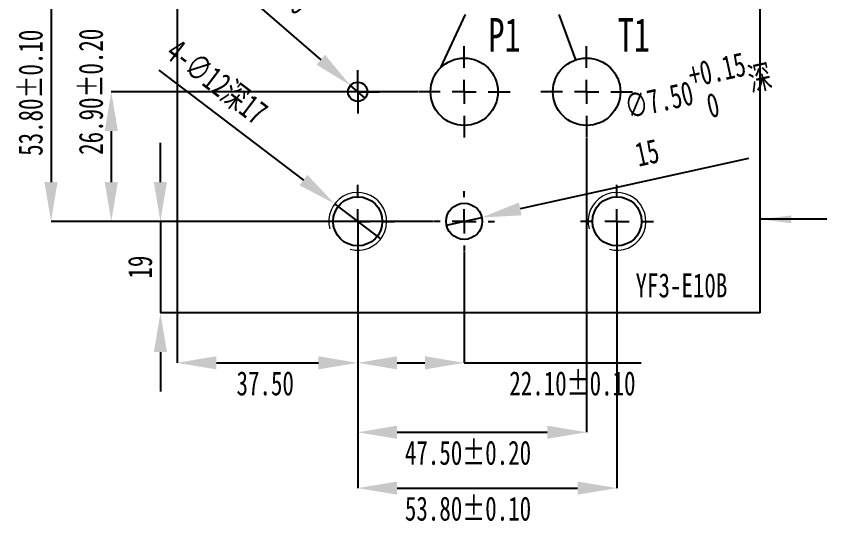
# Model space of a CAD drawing. Header units: millimetres. Extents: x 786 to 1206, y 249 to 546.
# Drawn here: x 917.1 to 1001.2, y 331.3 to 385.8 of the extents above; entities that cross this region are included whole.
import ezdxf

# ---------------------------------------------------------------- set-up
doc = ezdxf.new("R2010")
doc.units = ezdxf.units.MM
doc.layers.add('10', color=7, linetype='Continuous')
doc.styles.add('SLDTEXTSTYLE0', font='TXT', dxfattribs={"width": 0.7})
doc.dimstyles.new('SLDDIMSTYLE1', dxfattribs={"dimtxt": 0.18, "dimasz": 4.08, "dimexe": 0, "dimexo": 0.0625, "dimgap": 0, "dimtad": 0, "dimtih": 1, "dimtoh": 1, "dimdec": 0, "dimrnd": 1e-09, "dimzin": 0, "dimdsep": 46, "dimtxsty": 'Standard', "dimblk1": 'NONE', "dimblk2": 'NONE', "dimsah": 1, "dimcen": 0.09, "dimadec": 0, "dimazin": 0, "dimtfac": 4.08, "dimtdec": 0, "dimtofl": 0, "dimtmove": 0, "dimatfit": 3, "dimldrblk": 'NONE', "dimfxl": 1, "dimfrac": 2, "dimtolj": 1, "dimtzin": 0, "dimarcsym": 0})
doc.dimstyles.new('SLDDIMSTYLE11', dxfattribs={"dimtxt": 3.5, "dimasz": 4.08, "dimexe": 0, "dimexo": 0.0625, "dimgap": 0.875, "dimtad": 2, "dimlfac": 2, "dimrnd": 1e-09, "dimzin": 4, "dimdsep": 46, "dimtxsty": 'SLDTEXTSTYLE0', "dimsah": 1, "dimcen": 0.09, "dimadec": 0, "dimazin": 1, "dimtol": 1, "dimtp": 0.1, "dimtm": 0.1, "dimtfac": 1, "dimtofl": 0, "dimtmove": 0, "dimatfit": 3, "dimfxl": 1, "dimfrac": 2, "dimtolj": 1, "dimtzin": 0, "dimarcsym": 0})
doc.dimstyles.new('SLDDIMSTYLE12', dxfattribs={"dimtxt": 3.5, "dimasz": 4.08, "dimexe": 0, "dimexo": 0.0625, "dimgap": 0.875, "dimtad": 2, "dimlfac": 2, "dimrnd": 1e-09, "dimzin": 12, "dimdsep": 46, "dimtxsty": 'SLDTEXTSTYLE0', "dimblk1": 'NONE', "dimsah": 1, "dimcen": 0, "dimadec": 0, "dimazin": 3, "dimtfac": 1, "dimtmove": 0, "dimatfit": 3, "dimldrblk": 'NONE', "dimfxl": 1, "dimfrac": 2, "dimtolj": 1, "dimtzin": 12, "dimarcsym": 0})
doc.dimstyles.new('SLDDIMSTYLE13', dxfattribs={"dimtxt": 3.5, "dimasz": 4.08, "dimexe": 0, "dimexo": 0.0625, "dimgap": 0.875, "dimtad": 2, "dimlfac": 2, "dimrnd": 1e-09, "dimzin": 4, "dimdsep": 46, "dimtxsty": 'SLDTEXTSTYLE0', "dimblk1": 'NONE', "dimsah": 1, "dimcen": 0, "dimadec": 0, "dimazin": 1, "dimtol": 1, "dimtp": 0.15, "dimtfac": 1, "dimtmove": 0, "dimatfit": 3, "dimldrblk": 'NONE', "dimfxl": 1, "dimfrac": 2, "dimtolj": 1, "dimarcsym": 0})
doc.dimstyles.new('SLDDIMSTYLE2', dxfattribs={"dimtxt": 3.5, "dimasz": 4.08, "dimexe": 0, "dimexo": 0.0625, "dimgap": 0.875, "dimtad": 2, "dimlfac": 2, "dimrnd": 1e-09, "dimzin": 12, "dimdsep": 46, "dimtxsty": 'SLDTEXTSTYLE0', "dimsah": 1, "dimcen": 0.09, "dimadec": 0, "dimazin": 3, "dimtfac": 1, "dimtmove": 0, "dimatfit": 0, "dimfxl": 1, "dimfrac": 2, "dimtolj": 1, "dimtzin": 12, "dimarcsym": 0})
doc.dimstyles.new('SLDDIMSTYLE3', dxfattribs={"dimtxt": 3.5, "dimasz": 4.08, "dimexe": 0, "dimexo": 0.0625, "dimgap": 0.875, "dimtad": 2, "dimlfac": 2, "dimrnd": 1e-09, "dimzin": 4, "dimdsep": 46, "dimtxsty": 'SLDTEXTSTYLE0', "dimsah": 1, "dimcen": 0.09, "dimadec": 0, "dimazin": 1, "dimtol": 1, "dimtp": 0.1, "dimtm": 0.1, "dimtfac": 1, "dimtmove": 0, "dimatfit": 0, "dimfxl": 1, "dimfrac": 2, "dimtolj": 1, "dimtzin": 0, "dimarcsym": 0})
doc.dimstyles.new('SLDDIMSTYLE4', dxfattribs={"dimtxt": 3.5, "dimasz": 4.08, "dimexe": 0, "dimexo": 0.0625, "dimgap": 0.875, "dimtad": 2, "dimlfac": 2, "dimrnd": 1e-09, "dimzin": 4, "dimdsep": 46, "dimtxsty": 'SLDTEXTSTYLE0', "dimsah": 1, "dimcen": 0.09, "dimadec": 0, "dimazin": 1, "dimtol": 1, "dimtp": 0.2, "dimtm": 0.2, "dimtfac": 1, "dimtmove": 0, "dimatfit": 0, "dimfxl": 1, "dimfrac": 2, "dimtolj": 1, "dimtzin": 0, "dimarcsym": 0})
doc.dimstyles.new('SLDDIMSTYLE9', dxfattribs={"dimtxt": 3.5, "dimasz": 4.08, "dimexe": 0, "dimexo": 0.0625, "dimgap": 0.875, "dimtad": 2, "dimlfac": 2, "dimrnd": 1e-09, "dimzin": 4, "dimdsep": 46, "dimtxsty": 'SLDTEXTSTYLE0', "dimsah": 1, "dimcen": 0.09, "dimadec": 0, "dimazin": 1, "dimtfac": 1, "dimtmove": 0, "dimatfit": 0, "dimfxl": 1, "dimfrac": 2, "dimtolj": 1, "dimtzin": 12, "dimarcsym": 0})

# ---------------------------------------------------------------- blocks, each defined once
blk = doc.blocks.new('*D167')
at = {"layer": '10', "color": 0, "lineweight": -2, "transparency": 16777216}
for p, q in [((932.076, 368.537), (932.076, 372.617)), ((952.488, 364.457), (932.076, 364.457)), ((932.076, 364.457), (932.076, 354.957)), ((933.738, 354.957), (932.076, 354.957)), ((932.076, 350.877), (932.076, 346.797))]:
    blk.add_line(p, q, dxfattribs=at)
at = {"layer": '10', "color": 0, "transparency": 16777216}
for points in [[(931.396, 368.537), (932.756, 368.537), (932.076, 364.457)], [(931.396, 350.877), (932.756, 350.877), (932.076, 354.957)]]:
    blk.add_solid(points, dxfattribs=at)
at = {"layer": 'Defpoints', "color": 0, "transparency": 16777216}
for p in [(952.551, 364.457), (932.076, 354.957), (933.801, 354.957)]:
    blk.add_point(p, dxfattribs=at)
at = {"layer": '10', "color": 0, "transparency": 16777216, "insert": (928.701, 359.707), "char_height": 3.5, "attachment_point": 2, "rotation": 90, "style": 'SLDTEXTSTYLE0'}
blk.add_mtext('\\A1;{\\H0.71429x;19}', dxfattribs=at)
blk = doc.blocks.new('*D168')
at = {"layer": '10', "color": 0, "lineweight": -2, "transparency": 16777216}
for p, q in [((952.488, 391.357), (920.725, 391.357)), ((920.725, 387.277), (920.725, 368.537)), ((952.488, 364.457), (920.725, 364.457))]:
    blk.add_line(p, q, dxfattribs=at)
at = {"layer": '10', "color": 0, "transparency": 16777216}
for points in [[(920.045, 387.277), (921.405, 387.277), (920.725, 391.357)], [(920.045, 368.537), (921.405, 368.537), (920.725, 364.457)]]:
    blk.add_solid(points, dxfattribs=at)
at = {"layer": 'Defpoints', "color": 0, "transparency": 16777216}
for p in [(952.551, 391.357), (920.725, 364.457), (952.551, 364.457)]:
    blk.add_point(p, dxfattribs=at)
at = {"layer": '10', "color": 0, "transparency": 16777216, "insert": (917.35, 377.805), "char_height": 3.5, "attachment_point": 2, "rotation": 90, "style": 'SLDTEXTSTYLE0'}
blk.add_mtext('\\A1;{\\H0.71429x;53.80±0.10}', dxfattribs=at)
blk = doc.blocks.new('*D169')
at = {"layer": '10', "color": 0, "lineweight": -2, "transparency": 16777216}
for p, q in [((958.788, 377.907), (926.982, 377.907)), ((926.982, 373.827), (926.982, 368.537)), ((960.413, 364.457), (926.982, 364.457))]:
    blk.add_line(p, q, dxfattribs=at)
at = {"layer": '10', "color": 0, "transparency": 16777216}
for points in [[(926.302, 373.827), (927.662, 373.827), (926.982, 377.907)], [(926.302, 368.537), (927.662, 368.537), (926.982, 364.457)]]:
    blk.add_solid(points, dxfattribs=at)
at = {"layer": 'Defpoints', "color": 0, "transparency": 16777216}
for p in [(958.851, 377.907), (926.982, 364.457), (960.476, 364.457)]:
    blk.add_point(p, dxfattribs=at)
at = {"layer": '10', "color": 0, "transparency": 16777216, "insert": (923.607, 377.907), "char_height": 3.5, "attachment_point": 2, "rotation": 90, "style": 'SLDTEXTSTYLE0'}
blk.add_mtext('\\A1;{\\H0.71429x;26.90±0.20}', dxfattribs=at)
blk = doc.blocks.new('*D170')
at = {"layer": '10', "color": 0, "lineweight": -2, "transparency": 16777216}
for p, q in [((952.551, 364.394), (952.551, 349.769)), ((933.801, 354.894), (933.801, 349.769)), ((937.881, 349.769), (948.471, 349.769))]:
    blk.add_line(p, q, dxfattribs=at)
at = {"layer": '10', "color": 0, "transparency": 16777216}
for points in [[(937.881, 350.449), (937.881, 349.089), (933.801, 349.769)], [(948.471, 350.449), (948.471, 349.089), (952.551, 349.769)]]:
    blk.add_solid(points, dxfattribs=at)
at = {"layer": 'Defpoints', "color": 0, "transparency": 16777216}
for p in [(952.551, 364.457), (933.801, 354.957), (952.551, 349.769)]:
    blk.add_point(p, dxfattribs=at)
at = {"layer": '10', "color": 0, "transparency": 16777216, "insert": (942.952, 348.894), "char_height": 3.5, "attachment_point": 2, "style": 'SLDTEXTSTYLE0'}
blk.add_mtext('\\A1;{\\H0.71429x;37.50}', dxfattribs=at)
blk = doc.blocks.new('*D171')
at = {"layer": '10', "color": 0, "lineweight": -2, "transparency": 16777216}
for p, q in [((963.601, 361.269), (963.601, 349.769)), ((952.551, 360.594), (952.551, 349.769)), ((956.631, 349.769), (959.521, 349.769)), ((963.601, 349.769), (981.973, 349.769))]:
    blk.add_line(p, q, dxfattribs=at)
at = {"layer": '10', "color": 0, "transparency": 16777216}
for points in [[(956.631, 350.449), (956.631, 349.089), (952.551, 349.769)], [(959.521, 350.449), (959.521, 349.089), (963.601, 349.769)]]:
    blk.add_solid(points, dxfattribs=at)
at = {"layer": 'Defpoints', "color": 0, "transparency": 16777216}
for p in [(963.601, 361.332), (952.551, 360.657), (963.601, 349.769)]:
    blk.add_point(p, dxfattribs=at)
at = {"layer": '10', "color": 0, "transparency": 16777216, "insert": (974.827, 348.894), "char_height": 3.5, "attachment_point": 2, "style": 'SLDTEXTSTYLE0'}
blk.add_mtext('\\A1;{\\H0.71429x;22.10±0.10}', dxfattribs=at)
blk = doc.blocks.new('*D172')
at = {"layer": '10', "color": 0, "lineweight": -2, "transparency": 16777216}
for p, q in [((976.301, 373.094), (976.301, 342.561)), ((952.551, 364.394), (952.551, 342.561)), ((956.631, 342.561), (972.221, 342.561))]:
    blk.add_line(p, q, dxfattribs=at)
at = {"layer": '10', "color": 0, "transparency": 16777216}
for points in [[(956.631, 343.241), (956.631, 341.881), (952.551, 342.561)], [(972.221, 343.241), (972.221, 341.881), (976.301, 342.561)]]:
    blk.add_solid(points, dxfattribs=at)
at = {"layer": 'Defpoints', "color": 0, "transparency": 16777216}
for p in [(976.301, 373.157), (952.551, 364.457), (976.301, 342.561)]:
    blk.add_point(p, dxfattribs=at)
at = {"layer": '10', "color": 0, "transparency": 16777216, "insert": (963.993, 341.686), "char_height": 3.5, "attachment_point": 2, "style": 'SLDTEXTSTYLE0'}
blk.add_mtext('\\A1;{\\H0.71429x;47.50±0.20}', dxfattribs=at)
blk = doc.blocks.new('*D173')
at = {"layer": '10', "color": 0, "lineweight": -2, "transparency": 16777216}
for p, q in [((952.551, 364.394), (952.551, 336.764)), ((979.451, 364.394), (979.451, 336.764)), ((956.631, 336.764), (975.371, 336.764))]:
    blk.add_line(p, q, dxfattribs=at)
at = {"layer": '10', "color": 0, "transparency": 16777216}
for points in [[(956.631, 337.444), (956.631, 336.084), (952.551, 336.764)], [(975.371, 337.444), (975.371, 336.084), (979.451, 336.764)]]:
    blk.add_solid(points, dxfattribs=at)
at = {"layer": 'Defpoints', "color": 0, "transparency": 16777216}
for p in [(952.551, 364.457), (979.451, 364.457), (979.451, 336.764)]:
    blk.add_point(p, dxfattribs=at)
at = {"layer": '10', "color": 0, "transparency": 16777216, "insert": (963.993, 335.889), "char_height": 3.5, "attachment_point": 2, "style": 'SLDTEXTSTYLE0'}
blk.add_mtext('\\A1;{\\H0.71429x;53.80±0.10}', dxfattribs=at)
blk = doc.blocks.new('*D174')
at = {"layer": '10', "color": 0, "lineweight": -2, "transparency": 16777216}
for p, q in [((931.925, 380.143), (946.915, 368.743)), ((954.939, 362.641), (950.163, 366.273))]:
    blk.add_line(p, q, dxfattribs=at)
at = {"layer": '10', "color": 0, "transparency": 16777216}
blk.add_solid([(947.327, 369.284), (946.504, 368.201), (950.163, 366.273)], dxfattribs=at)
at = {"layer": 'Defpoints', "color": 0, "transparency": 16777216}
for p in [(950.163, 366.273), (954.939, 362.641)]:
    blk.add_point(p, dxfattribs=at)
at = {"layer": '10', "color": 0, "transparency": 16777216, "insert": (933.975, 383.56), "char_height": 3.5, "width": 15.62673, "attachment_point": 1, "rotation": 322.74801, "style": 'SLDTEXTSTYLE0'}
blk.add_mtext('\\A1;{\\H0.71429x;4-∅12\\fSimSun|b0|i0|c134|p2;深\\Ftxt|c134;17}', dxfattribs=at)
blk = doc.blocks.new('_NONE')
blk = doc.blocks.new('*D175')
at = {"layer": '10', "color": 0, "lineweight": -2, "transparency": 16777216}
for p, q in [((993.114, 370.983), (969.415, 365.743)), ((961.77, 364.052), (965.432, 364.862))]:
    blk.add_line(p, q, dxfattribs=at)
at = {"layer": '10', "color": 0, "transparency": 16777216}
blk.add_solid([(969.269, 366.407), (969.562, 365.079), (965.432, 364.862)], dxfattribs=at)
at = {"layer": 'Defpoints', "color": 0, "transparency": 16777216}
for p in [(965.432, 364.862), (961.77, 364.052)]:
    blk.add_point(p, dxfattribs=at)
at = {"layer": '10', "color": 0, "transparency": 16777216, "insert": (979.669, 379.236), "char_height": 3.5, "width": 7.52566, "attachment_point": 1, "rotation": 12.46844, "style": 'SLDTEXTSTYLE0'}
blk.add_mtext('\\A1;{\\H0.71429x;∅7.50\\S+0.15^  0;\\fSimSun|b0|i0|c134|p2;深\\Ftxt|c134;15}', dxfattribs=at)
blk = doc.blocks.new('*D176')
at = {"layer": '10', "color": 0, "lineweight": -2, "transparency": 16777216}
for p, q in [((940.947, 387.965), (948.712, 381.234)), ((953.307, 377.252), (951.795, 378.562))]:
    blk.add_line(p, q, dxfattribs=at)
at = {"layer": '10', "color": 0, "transparency": 16777216}
blk.add_solid([(949.158, 381.748), (948.267, 380.72), (951.795, 378.562)], dxfattribs=at)
at = {"layer": 'Defpoints', "color": 0, "transparency": 16777216}
for p in [(951.795, 378.562), (953.307, 377.252)]:
    blk.add_point(p, dxfattribs=at)
at = {"layer": '10', "color": 0, "transparency": 16777216, "insert": (947.022, 393.898), "char_height": 3.5, "width": 4.78679, "attachment_point": 1, "rotation": 319.08074, "style": 'SLDTEXTSTYLE0'}
blk.add_mtext('\\A1;{\\H0.71429x;∅4\\fSimSun|b0|i0|c134|p2;深\\Ftxt|c134;10}', dxfattribs=at)
blk = doc.blocks.new('SW_CENTERMARKSYMBOL_29')
at = {"layer": '10', "color": 0}
for p, q in [((0, 2.5), (0, 4.75)), ((0, 0), (0, 1.25)), ((-2.5, 0), (-4.75, 0)), ((0, 0), (-1.25, 0)), ((0, 0), (0, -1.25)), ((0, 0), (1.25, 0)), ((2.5, 0), (4.75, 0)), ((0, -2.5), (0, -4.75))]:
    blk.add_line(p, q, dxfattribs=at)
blk = doc.blocks.new('SW_CENTERMARKSYMBOL_30')
at = {"layer": '10', "color": 0}
for p, q in [((0, 2.5), (0, 3.8)), ((0, 0), (0, 1.25)), ((-2.5, 0), (-3.8, 0)), ((0, 0), (-1.25, 0)), ((0, 0), (0, -1.25)), ((0, 0), (1.25, 0)), ((2.5, 0), (3.8, 0)), ((0, -2.5), (0, -3.8))]:
    blk.add_line(p, q, dxfattribs=at)
blk = doc.blocks.new('SW_CENTERMARKSYMBOL_31')
at = {"layer": '10', "color": 0}
for p, q in [((0, 2.5), (0, 3.8)), ((0, 0), (0, 1.25)), ((-2.5, 0), (-3.8, 0)), ((0, 0), (-1.25, 0)), ((0, 0), (0, -1.25)), ((0, 0), (1.25, 0)), ((2.5, 0), (3.8, 0)), ((0, -2.5), (0, -3.8))]:
    blk.add_line(p, q, dxfattribs=at)
blk = doc.blocks.new('SW_CENTERMARKSYMBOL_34')
at = {"layer": '10', "color": 0}
for p, q in [((0, 1.25), (0, 2.25)), ((0, 0), (0, 1.25)), ((-1.25, 0), (-2.25, 0)), ((0, 0), (-1.25, 0)), ((0, 0), (0, -1.25)), ((0, 0), (1.25, 0)), ((1.25, 0), (2.25, 0)), ((0, -1.25), (0, -2.25))]:
    blk.add_line(p, q, dxfattribs=at)
blk = doc.blocks.new('SW_CENTERMARKSYMBOL_35')
at = {"layer": '10', "color": 0}
for p, q in [((0, 2.5), (0, 4.75)), ((0, 0), (0, 1.25)), ((-2.5, 0), (-4.75, 0)), ((0, 0), (-1.25, 0)), ((0, 0), (0, -1.25)), ((0, 0), (1.25, 0)), ((2.5, 0), (4.75, 0)), ((0, -2.5), (0, -4.75))]:
    blk.add_line(p, q, dxfattribs=at)
blk = doc.blocks.new('SW_CENTERMARKSYMBOL_36')
at = {"layer": '10', "color": 0}
for p, q in [((0, 2.5), (0, 3.125)), ((0, 0), (0, 1.25)), ((-2.5, 0), (-3.125, 0)), ((0, 0), (-1.25, 0)), ((0, 0), (0, -1.25)), ((0, 0), (1.25, 0)), ((2.5, 0), (3.125, 0)), ((0, -2.5), (0, -3.125))]:
    blk.add_line(p, q, dxfattribs=at)

msp = doc.modelspace()

# ---------------------------------------------------------------- linework, layer by layer
at = {"color": 7, "linetype": 'Continuous', "lineweight": 25}
for p, q in [((933.8009, 399.3069), (933.8009, 354.9569)), ((994.3009, 354.9569), (994.3009, 399.3069)), ((994.3009, 354.9569), (933.8009, 354.9569))]:
    msp.add_line(p, q, dxfattribs=at)
for centre, radius in [((963.6009, 377.9069), 3.5), ((976.3009, 377.9069), 3.5), ((952.5509, 377.9069), 1), ((952.5509, 364.4569), 2.55), ((979.4509, 364.4569), 2.55), ((963.6009, 364.4569), 1.875)]:
    msp.add_circle(centre, radius, dxfattribs=at)
at = {"color": 7, "linetype": 'Continuous', "lineweight": 18}
for centre in [(952.5509, 364.4569), (979.4509, 364.4569)]:
    msp.add_arc(centre, 3, 255, 195, dxfattribs=at)
at = {"layer": '10', "flags": 128}
msp.add_lwpolyline([(1001.2199, 364.6694), (996.1822, 364.6694), (994.3009, 364.6694)], dxfattribs=at)
at = {"layer": '10'}
msp.add_solid([(994.3009, 364.6694), (997.5377, 364.2664), (997.5377, 365.0725)], dxfattribs=at)

# ---------------------------------------------------------------- block references
for name, p in [('SW_CENTERMARKSYMBOL_29', (963.6009, 377.9069)), ('SW_CENTERMARKSYMBOL_35', (976.3009, 377.9069)), ('SW_CENTERMARKSYMBOL_34', (952.5509, 377.9069)), ('SW_CENTERMARKSYMBOL_30', (952.5509, 364.4569)), ('SW_CENTERMARKSYMBOL_36', (963.6009, 364.4569)), ('SW_CENTERMARKSYMBOL_31', (979.4509, 364.4569))]:
    msp.add_blockref(name, p, dxfattribs=at)

# ---------------------------------------------------------------- texts
at = {"layer": '10', "attachment_point": 1, "style": 'SLDTEXTSTYLE0'}
for s, insert, char_height in [('P1', (966.1093, 385.5671), 3.5), ('T1', (979.524, 385.5671), 3.5), ('YF3-E10B', (981.3787, 359.0659), 2.5)]:
    msp.add_mtext(s, dxfattribs=dict(at, insert=insert, char_height=char_height))

# ---------------------------------------------------------------- dimensions: what is measured, and where the dimension line sits
at = {"layer": '10'}
for p1, p2, text, picture, middle in [((953.3066, 377.2519), (951.7953, 378.5619), '{\\H0.71429x;<>\\fSimSun|b0|i0|c134|p2;深\\Ftxt|c134;10}', '*D176', (943.2881, 385.9361)), ((954.9389, 362.6409), (950.163, 366.2729), '{\\H0.71429x;4-<>\\fSimSun|b0|i0|c134|p2;深\\Ftxt|c134;17}', '*D174', (937.7963, 375.6774))]:
    dim = msp.add_diameter_dim_2p(p1=p1, p2=p2, text=text, dimstyle='SLDDIMSTYLE12', dxfattribs=at)
    dim.commit()
    dim.dimension.update_dxf_attribs({"geometry": picture, "text_midpoint": middle})
for base, p1, p2, dimstyle, picture, middle in [((920.7248, 364.4569), (952.5509, 391.3569), (952.5509, 364.4569), 'SLDDIMSTYLE3', '*D168', (920.7248, 377.8048)), ((926.9821, 364.4569), (958.8509, 377.9069), (960.4759, 364.4569), 'SLDDIMSTYLE4', '*D169', (926.9821, 377.9069)), ((932.0756, 354.9569), (952.5509, 364.4569), (933.8009, 354.9569), 'SLDDIMSTYLE2', '*D167', (932.0756, 359.7069))]:
    dim = msp.add_linear_dim(base=base, p1=p1, p2=p2, angle=90, text='{\\H0.71429x;<>}', dimstyle=dimstyle, dxfattribs=at)
    dim.commit()
    dim.dimension.update_dxf_attribs({"geometry": picture, "text_midpoint": middle, "dimtype": 160})
dim = msp.add_diameter_dim_2p(p1=(961.7702, 364.0521), p2=(965.4317, 364.8617), text='{\\H0.71429x;<>\\fSimSun|b0|i0|c134|p2;深\\Ftxt|c134;15}', dimstyle='SLDDIMSTYLE13', dxfattribs=at)
dim.commit()
dim.dimension.update_dxf_attribs({"geometry": '*D175', "text_midpoint": (985.71, 369.3456), "dimtype": 163})
for base, p1, p2, dimstyle, picture, middle in [((976.3009, 342.5606), (952.5509, 364.4569), (976.3009, 373.1569), 'SLDDIMSTYLE4', '*D172', (963.9933, 342.5606)), ((952.5509, 349.7689), (933.8009, 354.9569), (952.5509, 364.4569), 'SLDDIMSTYLE9', '*D170', (942.9523, 349.7689)), ((979.4509, 336.764), (952.5509, 364.4569), (979.4509, 364.4569), 'SLDDIMSTYLE3', '*D173', (963.9933, 336.764)), ((963.6009, 349.7689), (952.5509, 360.6569), (963.6009, 361.3319), 'SLDDIMSTYLE11', '*D171', (974.8268, 349.7689))]:
    dim = msp.add_linear_dim(base=base, p1=p1, p2=p2, text='{\\H0.71429x;<>}', dimstyle=dimstyle, dxfattribs=at)
    dim.commit()
    dim.dimension.update_dxf_attribs({"geometry": picture, "text_midpoint": middle, "dimtype": 160})

# ---------------------------------------------------------------- leaders
at = {"layer": '10', "has_arrowhead": 0}
for points in [[(961.1793, 380.4339), (963.7466, 385.9373)], [(975.1651, 381.2175), (973.462, 385.9373)]]:
    msp.add_leader(points, dimstyle='SLDDIMSTYLE1', dxfattribs=at)

doc.saveas('drawing.dxf')
